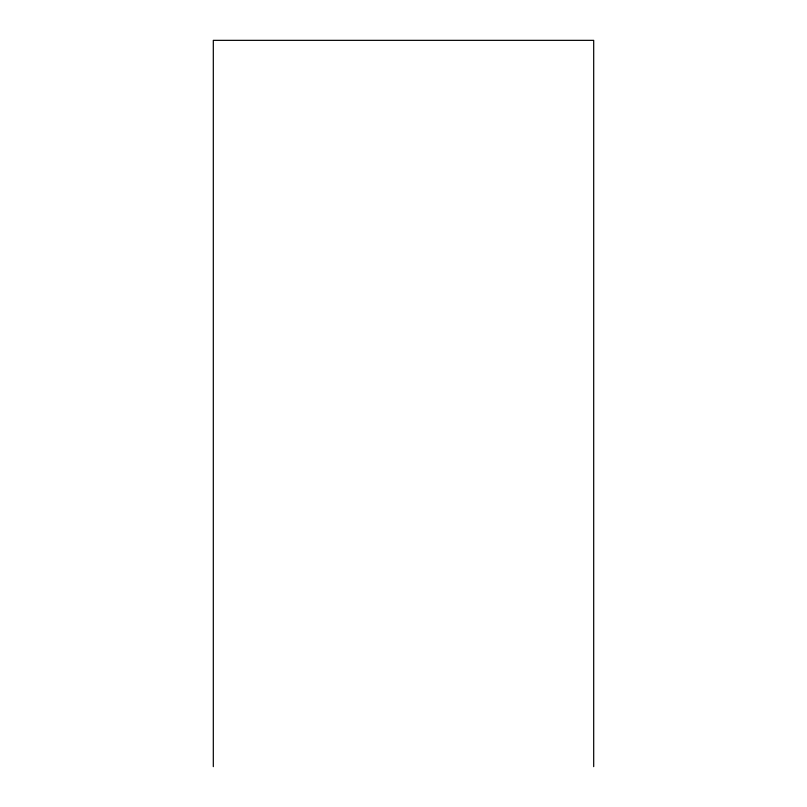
<?xml version="1.0" encoding="UTF-8"?>
<svg xmlns="http://www.w3.org/2000/svg" width="807" height="807" viewBox="0 0 807 807"><rect width="100%" height="100%" fill="white"/><g stroke="black" fill="none" stroke-linecap="round" stroke-linejoin="round"><path stroke-width="1.21" d="M593.69 766.65L593.69 40.35L213.31 40.35L213.31 766.65"/></g></svg>
